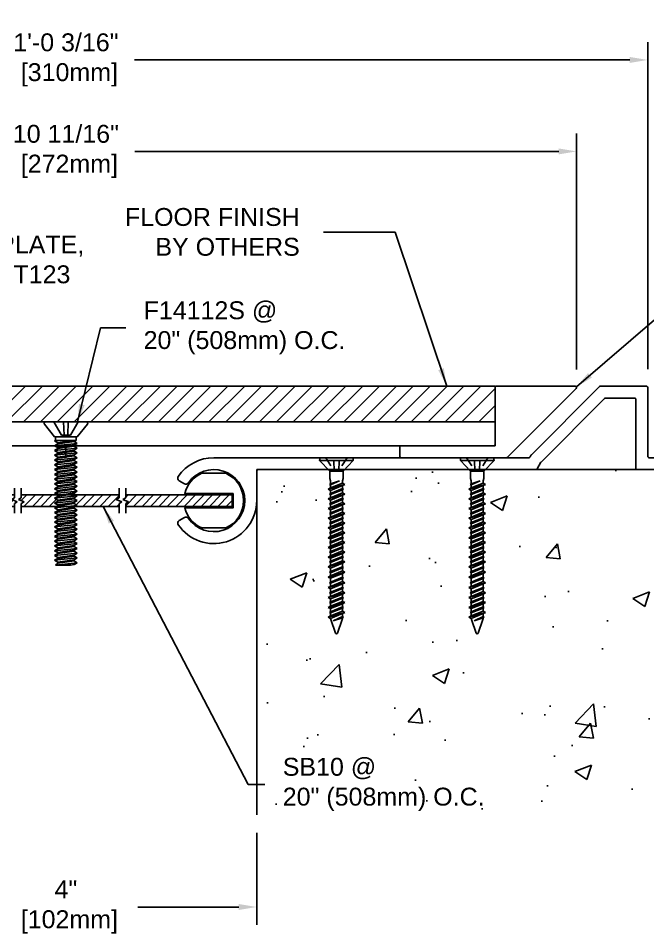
# Model space of a CAD drawing. Header units: inches. Extents: x -11.3 to 25.7, y -2.7 to 8.2.
# Drawn here: x -0.5 to 6.1, y -2.53 to 7.06 of the extents above; entities that cross this region are included whole.
import ezdxf

# ---------------------------------------------------------------- set-up
doc = ezdxf.new("R2010")
doc.units = ezdxf.units.IN
doc.header["$MEASUREMENT"] = 0
doc.linetypes.add('DASHED', pattern=[0.75, 0.5, -0.25])
for name, color, linetype in [('Anchors', 4, 'Continuous'), ('Conditions', 1, 'Continuous'), ('Dimensions', 3, 'Continuous'), ('Metals', 7, 'Continuous'), ('Text', 2, 'Continuous')]:
    doc.layers.add(name, color=color, linetype=linetype)
doc.styles.add('Arial', font='arial.ttf')
doc.dimstyles.new('Arial', dxfattribs={"dimtxt": 0.1875, "dimasz": 0.1875, "dimexe": 0.1875, "dimexo": 0.1875, "dimgap": 0.1875, "dimtad": 0, "dimtih": 1, "dimtoh": 1, "dimdec": 4, "dimzin": 0, "dimdsep": 46, "dimlunit": 4, "dimtxsty": 'Arial', "dimcen": 0.1875, "dimadec": 0, "dimazin": 0, "dimtfac": 1, "dimtdec": 4, "dimtofl": 0, "dimtmove": 0, "dimatfit": 3, "dimfxl": 0, "dimfrac": 2, "dimtolj": 1, "dimtzin": 0, "dimarcsym": 0})

# ---------------------------------------------------------------- blocks, each defined once
blk = doc.blocks.new('*D2')
at = {"layer": 'Defpoints', "color": 0}
for p in [(-2, -1.2856), (2, -1.2856), (2, -2.2509)]:
    blk.add_point(p, dxfattribs=at)
at = {"layer": 'Dimensions', "color": 0, "lineweight": -2}
for p, q in [((-2, -1.4731), (-2, -2.4384)), ((2, -1.4731), (2, -2.4384)), ((-1.8125, -2.2509), (-0.7524, -2.2509)), ((1.8125, -2.2509), (0.7524, -2.2509))]:
    blk.add_line(p, q, dxfattribs=at)
at = {"layer": 'Dimensions', "color": 0}
for points in [[(-1.8125, -2.2197), (-1.8125, -2.2822), (-2, -2.2509)], [(1.8125, -2.2197), (1.8125, -2.2822), (2, -2.2509)]]:
    blk.add_solid(points, dxfattribs=at)
at = {"layer": 'Dimensions', "color": 0, "insert": (0, -2.2509), "char_height": 0.1875, "attachment_point": 5, "style": 'Arial'}
blk.add_mtext('\\A1;4"\\P [102mm]', dxfattribs=at)
blk = doc.blocks.new('*D5')
at = {"layer": 'Defpoints', "color": 0}
for p in [(6.0997, 6.6242), (-6.0997, 3.1968), (6.0997, 3.1968)]:
    blk.add_point(p, dxfattribs=at)
at = {"layer": 'Dimensions', "color": 0, "lineweight": -2}
for p, q in [((-6.0997, 3.3843), (-6.0997, 6.8117)), ((6.0997, 3.3843), (6.0997, 6.8117)), ((-5.9122, 6.6242), (-0.7192, 6.6242)), ((5.9122, 6.6242), (0.7192, 6.6242))]:
    blk.add_line(p, q, dxfattribs=at)
at = {"layer": 'Dimensions', "color": 0}
for points in [[(-5.9122, 6.6554), (-5.9122, 6.5929), (-6.0997, 6.6242)], [(5.9122, 6.6554), (5.9122, 6.5929), (6.0997, 6.6242)]]:
    blk.add_solid(points, dxfattribs=at)
at = {"layer": 'Dimensions', "color": 0, "insert": (0, 6.6242), "char_height": 0.1875, "attachment_point": 5, "style": 'Arial'}
blk.add_mtext('\\A1;1\'-0 3/16"\\P [310mm]', dxfattribs=at)
blk = doc.blocks.new('A$C63CB1885')
for p, q in [((-0.1762, 0), (-0.1747, 0.0182)), ((-0.1762, 0), (0.1762, 0)), ((-0.1762, 0), (-0.0698, -0.1125)), ((-0.1634, 0.0285), (0.1634, 0.0285)), ((0.0698, -0.1125), (0.1762, 0)), ((0.1762, 0), (0.1747, 0.0182)), ((-0.0698, -0.1125), (0.0698, -0.1125)), ((-0.0698, -0.1125), (-0.0698, -0.1796)), ((-0.0687, -0.1892), (-0.0633, -0.2152)), ((0.0687, -0.1892), (0.0633, -0.2152)), ((0.0698, -0.1125), (0.0698, -0.1796)), ((-0.0863, -0.3019), (0.0862, -0.2511)), ((-0.0737, -0.2511), (0.0321, -0.2146)), ((-0.0737, -0.2511), (-0.0622, -0.2449)), ((-0.0737, -0.2511), (-0.0622, -0.2573)), ((-0.0623, -0.2248), (-0.0622, -0.2449)), ((-0.0622, -0.2449), (0.0321, -0.2146)), ((0.0321, -0.2146), (-0.0622, -0.2573)), ((0.0622, -0.2382), (-0.0622, -0.289)), ((-0.0622, -0.2573), (-0.0622, -0.289)), ((0.0622, -0.264), (-0.0622, -0.3148)), ((0.0622, -0.2248), (0.0622, -0.2382)), ((0.0862, -0.2511), (0.0622, -0.264)), ((0.0622, -0.264), (0.0622, -0.2957)), ((0.0862, -0.2511), (0.0622, -0.2382)), ((-0.0863, -0.3019), (-0.0622, -0.289)), ((-0.0863, -0.3019), (-0.0622, -0.3148)), ((-0.0863, -0.4034), (0.0862, -0.3527)), ((-0.0737, -0.3527), (0.0737, -0.3019)), ((-0.0737, -0.3527), (-0.0622, -0.3465)), ((-0.0737, -0.3527), (-0.0622, -0.3588)), ((-0.0622, -0.3465), (0.0622, -0.2957)), ((0.0622, -0.308), (-0.0622, -0.3588)), ((-0.0622, -0.3148), (-0.0622, -0.3465)), ((0.0622, -0.3397), (-0.0622, -0.3905)), ((-0.0622, -0.3588), (-0.0622, -0.3905)), ((0.0622, -0.3656), (-0.0622, -0.4164)), ((0.0737, -0.3019), (0.0622, -0.2957)), ((0.0737, -0.3019), (0.0622, -0.308)), ((0.0622, -0.308), (0.0622, -0.3397)), ((0.0862, -0.3527), (0.0622, -0.3656)), ((0.0622, -0.3656), (0.0622, -0.3973)), ((0.0862, -0.3527), (0.0622, -0.3397)), ((-0.0863, -0.4034), (-0.0622, -0.3905)), ((-0.0863, -0.4034), (-0.0622, -0.4164)), ((-0.0863, -0.505), (0.0862, -0.4542)), ((-0.0737, -0.4542), (0.0737, -0.4034)), ((-0.0737, -0.4542), (-0.0622, -0.4481)), ((-0.0737, -0.4542), (-0.0622, -0.4604)), ((-0.0622, -0.4481), (0.0622, -0.3973)), ((0.0622, -0.4096), (-0.0622, -0.4604)), ((-0.0622, -0.4164), (-0.0622, -0.4481)), ((0.0622, -0.4413), (-0.0622, -0.4921)), ((-0.0622, -0.4604), (-0.0622, -0.4921)), ((0.0622, -0.4671), (-0.0622, -0.5179)), ((0.0737, -0.4034), (0.0622, -0.3973)), ((0.0737, -0.4034), (0.0622, -0.4096)), ((0.0622, -0.4096), (0.0622, -0.4413)), ((0.0862, -0.4542), (0.0622, -0.4671)), ((0.0622, -0.4671), (0.0622, -0.4988)), ((0.0862, -0.4542), (0.0622, -0.4413)), ((-0.0863, -0.505), (-0.0622, -0.4921)), ((-0.0863, -0.505), (-0.0622, -0.5179)), ((-0.0863, -0.6066), (0.0862, -0.5558)), ((-0.0737, -0.5558), (0.0737, -0.505)), ((-0.0737, -0.5558), (-0.0622, -0.5496)), ((-0.0737, -0.5558), (-0.0622, -0.5619)), ((-0.0622, -0.5496), (0.0622, -0.4988)), ((0.0622, -0.5112), (-0.0622, -0.5619)), ((-0.0622, -0.5179), (-0.0622, -0.5496)), ((0.0622, -0.5429), (-0.0622, -0.5936)), ((-0.0622, -0.5619), (-0.0622, -0.5936)), ((0.0622, -0.5687), (-0.0622, -0.6195)), ((0.0737, -0.505), (0.0622, -0.4988)), ((0.0737, -0.505), (0.0622, -0.5112)), ((0.0622, -0.5112), (0.0622, -0.5429)), ((0.0862, -0.5558), (0.0622, -0.5687)), ((0.0622, -0.5687), (0.0622, -0.6004)), ((0.0862, -0.5558), (0.0622, -0.5429)), ((-0.0863, -0.6066), (-0.0622, -0.5936)), ((-0.0863, -0.6066), (-0.0622, -0.6195)), ((-0.0863, -0.7081), (0.0862, -0.6573)), ((-0.0737, -0.6573), (0.0737, -0.6066)), ((-0.0737, -0.6573), (-0.0622, -0.6512)), ((-0.0737, -0.6573), (-0.0622, -0.6635)), ((-0.0622, -0.6512), (0.0622, -0.6004)), ((0.0622, -0.6127), (-0.0622, -0.6635)), ((-0.0622, -0.6195), (-0.0622, -0.6512)), ((0.0622, -0.6444), (-0.0622, -0.6952)), ((-0.0622, -0.6635), (-0.0622, -0.6952)), ((0.0622, -0.6703), (-0.0622, -0.721)), ((0.0737, -0.6066), (0.0622, -0.6004)), ((0.0737, -0.6066), (0.0622, -0.6127)), ((0.0622, -0.6127), (0.0622, -0.6444)), ((0.0862, -0.6573), (0.0622, -0.6703)), ((0.0622, -0.6703), (0.0622, -0.702)), ((0.0862, -0.6573), (0.0622, -0.6444)), ((-0.0863, -0.7081), (-0.0622, -0.6952)), ((-0.0863, -0.7081), (-0.0622, -0.721)), ((-0.0863, -0.8097), (0.0862, -0.7589)), ((-0.0737, -0.7589), (0.0737, -0.7081)), ((-0.0737, -0.7589), (-0.0622, -0.7527)), ((-0.0737, -0.7589), (-0.0622, -0.7651)), ((-0.0622, -0.7527), (0.0622, -0.702)), ((0.0622, -0.7143), (-0.0622, -0.7651)), ((-0.0622, -0.721), (-0.0622, -0.7527)), ((0.0622, -0.746), (-0.0622, -0.7968)), ((-0.0622, -0.7651), (-0.0622, -0.7967)), ((0.0737, -0.7081), (0.0622, -0.702)), ((0.0737, -0.7081), (0.0622, -0.7143)), ((0.0622, -0.7143), (0.0622, -0.746)), ((0.0862, -0.7589), (0.0622, -0.7718)), ((0.0862, -0.7589), (0.0622, -0.746)), ((-0.0863, -0.8097), (-0.0622, -0.7968)), ((-0.0863, -0.8097), (-0.0622, -0.8226)), ((-0.0863, -0.9112), (0.0862, -0.8605)), ((-0.0737, -0.8605), (0.0737, -0.8097)), ((-0.0737, -0.8605), (-0.0622, -0.8543)), ((-0.0737, -0.8605), (-0.0622, -0.8666)), ((0.0622, -0.7718), (-0.0622, -0.8226)), ((-0.0622, -0.8543), (0.0622, -0.8035)), ((0.0622, -0.8159), (-0.0622, -0.8666)), ((-0.0622, -0.8226), (-0.0622, -0.8543)), ((0.0622, -0.8475), (-0.0622, -0.8983)), ((0.0622, -0.7718), (0.0622, -0.8035)), ((0.0737, -0.8097), (0.0622, -0.8035)), ((0.0737, -0.8097), (0.0622, -0.8159)), ((0.0622, -0.8159), (0.0622, -0.8475)), ((0.0862, -0.8605), (0.0622, -0.8734)), ((0.0862, -0.8605), (0.0622, -0.8475)), ((-0.0863, -0.9112), (-0.0622, -0.8983)), ((-0.0863, -0.9112), (-0.0622, -0.9242)), ((-0.0737, -0.962), (0.0737, -0.9112)), ((-0.0737, -0.962), (-0.0622, -0.9559)), ((-0.0622, -0.8666), (-0.0622, -0.8983)), ((0.0622, -0.8734), (-0.0622, -0.9242)), ((-0.0622, -0.9559), (0.0622, -0.9051)), ((0.0622, -0.9174), (-0.0622, -0.9682)), ((-0.0622, -0.9242), (-0.0622, -0.9558)), ((0.0622, -0.9491), (-0.0622, -0.9999)), ((0.0622, -0.8734), (0.0622, -0.9051)), ((0.0737, -0.9112), (0.0622, -0.9051)), ((0.0737, -0.9112), (0.0622, -0.9174)), ((0.0622, -0.9174), (0.0622, -0.9491)), ((0.0862, -0.962), (0.0622, -0.9491)), ((-0.0863, -1.0128), (0.0862, -0.962)), ((-0.0863, -1.0128), (-0.0622, -0.9999)), ((-0.0863, -1.0128), (-0.0622, -1.0257)), ((-0.0737, -0.962), (-0.0622, -0.9682)), ((-0.0737, -1.0636), (0.0737, -1.0128)), ((-0.0622, -0.9682), (-0.0622, -0.9999)), ((0.0622, -0.975), (-0.0622, -1.0257)), ((-0.0622, -1.0574), (0.0622, -1.0066)), ((0.0622, -1.019), (-0.0622, -1.0698)), ((-0.0622, -1.0257), (-0.0622, -1.0574)), ((0.0622, -1.0507), (-0.0622, -1.1015)), ((0.0862, -0.962), (0.0622, -0.975)), ((0.0622, -0.975), (0.0622, -1.0066)), ((0.0737, -1.0128), (0.0622, -1.0066)), ((0.0737, -1.0128), (0.0622, -1.019)), ((0.0622, -1.019), (0.0622, -1.0507)), ((0.0862, -1.0636), (0.0622, -1.0507)), ((-0.0863, -1.1144), (0.0862, -1.0636)), ((-0.0863, -1.1144), (-0.0622, -1.1015)), ((-0.0863, -1.1144), (-0.0622, -1.1273)), ((-0.0737, -1.0636), (-0.0622, -1.0574)), ((-0.0737, -1.0636), (-0.0622, -1.0698)), ((-0.0737, -1.1715), (0.0737, -1.1207)), ((-0.0622, -1.0697), (-0.0622, -1.1014)), ((0.0622, -1.0765), (-0.0622, -1.1273)), ((-0.0622, -1.1653), (0.0622, -1.1145)), ((0.0622, -1.1269), (-0.0622, -1.1776)), ((-0.0622, -1.1273), (-0.0622, -1.1653)), ((0.0862, -1.0636), (0.0622, -1.0765)), ((0.0622, -1.0765), (0.0622, -1.1145)), ((0.0737, -1.1207), (0.0622, -1.1145)), ((0.0737, -1.1207), (0.0622, -1.1269)), ((0.0622, -1.1269), (0.0622, -1.1585)), ((-0.0863, -1.2223), (0.0862, -1.1715)), ((-0.0863, -1.2223), (-0.0622, -1.2093)), ((-0.0863, -1.2223), (-0.0622, -1.2352)), ((-0.0737, -1.1715), (-0.0622, -1.1653)), ((-0.0737, -1.1715), (-0.0622, -1.1776)), ((-0.0737, -1.2816), (0.0737, -1.2308)), ((0.0622, -1.1585), (-0.0622, -1.2093)), ((-0.0622, -1.1776), (-0.0622, -1.2093)), ((0.0622, -1.1844), (-0.0622, -1.2352)), ((-0.0622, -1.2754), (0.0622, -1.2247)), ((-0.0622, -1.2352), (-0.0622, -1.2754)), ((0.0622, -1.237), (-0.0622, -1.2878)), ((0.0862, -1.1715), (0.0622, -1.1844)), ((0.0622, -1.1844), (0.0622, -1.2247)), ((0.0737, -1.2308), (0.0622, -1.2247)), ((0.0737, -1.2308), (0.0622, -1.237)), ((0.0622, -1.237), (0.0622, -1.2687)), ((0.0862, -1.1715), (0.0622, -1.1585)), ((-0.0863, -1.3324), (0.0862, -1.2816)), ((-0.0863, -1.3324), (-0.0622, -1.3195)), ((-0.0863, -1.3324), (-0.0622, -1.3453)), ((-0.0737, -1.2816), (-0.0622, -1.2754)), ((-0.0737, -1.2816), (-0.0622, -1.2878)), ((-0.0737, -1.3872), (0.0737, -1.3365)), ((0.0622, -1.2687), (-0.0622, -1.3195)), ((-0.0622, -1.2877), (-0.0622, -1.3194)), ((0.0622, -1.2945), (-0.0622, -1.3453)), ((-0.0622, -1.3811), (0.0622, -1.3303)), ((0.0622, -1.3426), (-0.0622, -1.3934)), ((0.0862, -1.2816), (0.0622, -1.2945)), ((0.0622, -1.2945), (0.0622, -1.3303)), ((0.0737, -1.3365), (0.0622, -1.3303)), ((0.0737, -1.3365), (0.0622, -1.3426)), ((0.0622, -1.3426), (0.0622, -1.3743)), ((0.0862, -1.2816), (0.0622, -1.2687)), ((-0.0863, -1.438), (0.0862, -1.3872)), ((-0.0863, -1.438), (-0.0622, -1.4251)), ((-0.0863, -1.438), (-0.0622, -1.4509)), ((-0.0737, -1.3872), (-0.0622, -1.3811)), ((-0.0737, -1.3872), (-0.0622, -1.3934)), ((-0.0622, -1.3453), (-0.0622, -1.381)), ((0.0622, -1.3743), (-0.0622, -1.4251)), ((-0.0622, -1.3934), (-0.0622, -1.4251)), ((0.0622, -1.4002), (-0.0622, -1.4509)), ((-0.0622, -1.4833), (0.0622, -1.4326)), ((0.0862, -1.3872), (0.0622, -1.4002)), ((0.0622, -1.4002), (0.0622, -1.4326)), ((0.0737, -1.4387), (0.0622, -1.4326)), ((0.0862, -1.3872), (0.0622, -1.3743)), ((-0.0863, -1.5403), (0.0862, -1.4895)), ((-0.0863, -1.5403), (-0.0622, -1.5274)), ((-0.0737, -1.4895), (0.0737, -1.4387)), ((-0.0737, -1.4895), (-0.0622, -1.4833)), ((-0.0737, -1.4895), (-0.0622, -1.4957)), ((0.0622, -1.4449), (-0.0622, -1.4957)), ((-0.0622, -1.4509), (-0.0622, -1.4833)), ((0.0622, -1.4766), (-0.0622, -1.5274)), ((-0.0622, -1.4956), (-0.0621, -1.5273)), ((0.0622, -1.5024), (-0.0622, -1.5532)), ((0.0737, -1.4387), (0.0622, -1.4449)), ((0.0622, -1.4449), (0.0622, -1.4766)), ((0.0862, -1.4895), (0.0622, -1.5024)), ((0.0622, -1.5024), (0.0622, -1.5348)), ((0.0862, -1.4895), (0.0622, -1.4766)), ((-0.0863, -1.5403), (-0.0622, -1.5532)), ((-0.0863, -1.6425), (0.0862, -1.5918)), ((-0.0863, -1.6425), (-0.0622, -1.6296)), ((-0.0737, -1.5918), (0.0737, -1.541)), ((-0.0737, -1.5918), (-0.0622, -1.5856)), ((-0.0737, -1.5918), (-0.0622, -1.5979)), ((-0.0622, -1.5856), (0.0622, -1.5348)), ((0.0622, -1.5471), (-0.0622, -1.5979)), ((0.0622, -1.5788), (-0.0622, -1.6296)), ((0.0622, -1.6047), (-0.0622, -1.6555)), ((-0.0621, -1.5532), (-0.0621, -1.5856)), ((-0.0621, -1.5979), (-0.0621, -1.6296)), ((0.0737, -1.541), (0.0622, -1.5348)), ((0.0737, -1.541), (0.0622, -1.5471)), ((0.0622, -1.5471), (0.0622, -1.5788)), ((0.0862, -1.5918), (0.0622, -1.6047)), ((0.0622, -1.6047), (0.0622, -1.6522)), ((0.0862, -1.5918), (0.0622, -1.5788)), ((-0.0863, -1.6425), (-0.0622, -1.6555)), ((-0.0596, -1.6676), (-0.0096, -1.8103)), ((-0.0335, -1.6795), (0.0622, -1.6364)), ((-0.0335, -1.6795), (0.0737, -1.6425)), ((0.0622, -1.6487), (-0.0335, -1.6795)), ((0.0596, -1.6676), (0.0096, -1.8103)), ((0.0737, -1.6425), (0.0622, -1.6364)), ((0.0737, -1.6425), (0.0622, -1.6487))]:
    blk.add_line(p, q)
at = {"linetype": 'DASHED', "ltscale": 0.025}
for p, q in [((-0.1125, 0.0285), (-0.024, -0.1065)), ((-0.024, -0.1065), (-0.0311, 0.0283)), ((0.024, -0.1065), (0.0311, 0.0285)), ((0.1125, 0.0285), (0.024, -0.1065)), ((-0.024, -0.1065), (0.024, -0.1065))]:
    blk.add_line(p, q, dxfattribs=at)
for centre, radius, start, end in [((-0.1634, 0.0173), 0.0112, 90, 175), ((0.1634, 0.0173), 0.0112, 5, 90), ((-0.0233, -0.1796), 0.0465, 180, 191.9357), ((0.0233, -0.1796), 0.0465, 348.0643, 0), ((-0.1088, -0.2248), 0.0465, 0, 11.9357), ((0.1087, -0.2248), 0.0465, 168.0643, 180), ((-0.0158, -1.6522), 0.0465, 183.94761, 199.30575), ((0.0158, -1.6522), 0.0465, 340.69425, 0), ((0, -1.806), 0.0106, 204.10008, 335.89992)]:
    blk.add_arc(centre, radius, start, end)
blk = doc.blocks.new('TF316134')
blk.add_blockref('A$C63CB1885', (0, -0.0285))
blk = doc.blocks.new('*D14')
at = {"layer": 'Defpoints', "color": 0}
for p in [(-5.3538, 5.6657), (-5.3538, 3.1918), (5.3538, 3.1918)]:
    blk.add_point(p, dxfattribs=at)
at = {"layer": 'Dimensions', "color": 0, "lineweight": -2}
for p, q in [((-5.3538, 3.3793), (-5.3538, 5.8532)), ((5.3538, 3.3793), (5.3538, 5.8532)), ((-5.1663, 5.6657), (-0.7234, 5.6657)), ((5.1663, 5.6657), (0.7234, 5.6657))]:
    blk.add_line(p, q, dxfattribs=at)
at = {"layer": 'Dimensions', "color": 0}
for points in [[(-5.1663, 5.697), (-5.1663, 5.6345), (-5.3538, 5.6657)], [(5.1663, 5.697), (5.1663, 5.6345), (5.3538, 5.6657)]]:
    blk.add_solid(points, dxfattribs=at)
at = {"layer": 'Dimensions', "color": 0, "insert": (0, 5.6657), "char_height": 0.1875, "attachment_point": 5, "style": 'Arial'}
blk.add_mtext('\\A1;10 11/16"\\P [272mm]', dxfattribs=at)
blk = doc.blocks.new('SPHERE BAR')
h = blk.add_hatch()
h.set_pattern_fill('ANSI31', color=256, scale=0.5, style=0)
h.paths.add_polyline_path([(1.7441, 2.0668), (0.6273, 2.0668), (0.6273, 2.0367), (0.5985, 2.0177), (0.6561, 1.9958), (0.6273, 1.9768), (0.6273, 1.9468), (1.7441, 1.9468)])
h.paths.add_polyline_path([(0.5573, 2.0367), (0.5573, 2.0668), (0.1017, 2.0668), (0.119, 2.0568), (0.085, 2.0371), (0.085, 2.0264), (0.119, 2.0068), (0.085, 1.9871), (0.085, 1.9764), (0.119, 1.9568), (0.1017, 1.9468), (0.5573, 1.9468), (0.5573, 1.9768), (0.5861, 1.9958), (0.5285, 2.0177)])
h.paths.add_polyline_path([(-0.085, 2.0121), (-0.119, 2.0318), (-0.085, 2.0514), (-0.085, 2.0621), (-0.093, 2.0668), (-0.4682, 2.0668), (-0.4682, 2.0367), (-0.497, 2.0177), (-0.4394, 1.9958), (-0.4682, 1.9768), (-0.4682, 1.9468), (-0.093, 1.9468), (-0.085, 1.9514), (-0.085, 1.9621), (-0.119, 1.9818), (-0.085, 2.0014)])
h.paths.add_polyline_path([(-0.5094, 1.9958), (-0.567, 2.0177), (-0.5382, 2.0367), (-0.5382, 2.0668), (-1.2875, 2.0668), (-1.2875, 1.9468), (-0.5382, 1.9468), (-0.5382, 1.9768)])
for p, q in [((-0.5382, 2.1368), (-0.5382, 2.0367)), ((-0.4682, 2.1368), (-0.4682, 2.0367)), ((0.5573, 2.1368), (0.5573, 2.0367)), ((0.6273, 2.1368), (0.6273, 2.0367)), ((-0.5382, 2.0367), (-0.567, 2.0177)), ((-0.5094, 1.9958), (-0.567, 2.0177)), ((-0.4682, 2.0367), (-0.497, 2.0177)), ((-0.4394, 1.9958), (-0.497, 2.0177)), ((0.5573, 2.0367), (0.5285, 2.0177)), ((0.5861, 1.9958), (0.5285, 2.0177)), ((0.6273, 2.0367), (0.5985, 2.0177)), ((0.6561, 1.9958), (0.5985, 2.0177)), ((-0.5382, 1.9768), (-0.5094, 1.9958)), ((-0.5382, 1.9768), (-0.5382, 1.8767)), ((-0.4682, 1.9768), (-0.4394, 1.9958)), ((-0.4682, 1.9768), (-0.4682, 1.8767)), ((0.5573, 1.9768), (0.5861, 1.9958)), ((0.5573, 1.9768), (0.5573, 1.8767)), ((0.6273, 1.9768), (0.6561, 1.9958)), ((0.6273, 1.9768), (0.6273, 1.8767))]:
    blk.add_line(p, q)
for points in [[(-1.2465, 2.0811, 0.233897), (-1.425, 2.2932), (-1.675, 2.2932, 0.654654), (-1.675, 1.7203), (-1.425, 1.7203, 0.233897), (-1.2465, 1.9324), (-1.2875, 1.9468), (-1.2875, 2.0668)], [(1.7547, 2.0811), (1.2465, 2.0811, -0.233897), (1.425, 2.2932), (1.675, 2.2932, -0.654654), (1.675, 1.7203), (1.425, 1.7203, -0.233897), (1.2465, 1.9324), (1.7547, 1.9324)]]:
    blk.add_lwpolyline(points, format="xyb", close=True)
at = {"layer": 'Anchors'}
for points in [[(-0.5382, 2.0668), (-1.2875, 2.0668), (-1.2875, 1.9468), (-0.5382, 1.9468)], [(0.5573, 2.0668), (-0.4682, 2.0668)], [(0.6273, 1.9468), (1.7441, 1.9468), (1.7441, 2.0668), (0.6273, 2.0668)], [(-0.4682, 1.9468), (0.5573, 1.9468)]]:
    blk.add_lwpolyline(points, dxfattribs=at)
blk = doc.blocks.new('F14112S')
for p, q in [((-0.214, 0), (0.214, 0)), ((-0.1275, 0), (-0.0475, -0.1375)), ((-0.0247, 0), (-0.0198, -0.1375)), ((0.0247, 0), (0.0198, -0.1375)), ((0.1275, 0), (0.0475, -0.1375)), ((-0.119, -0.1554), (-0.2257, -0.0244)), ((0.119, -0.1554), (0.2257, -0.0244)), ((-0.119, -0.1554), (0.119, -0.1554)), ((-0.108, -0.1554), (-0.108, -0.1946)), ((0.0475, -0.1375), (-0.0475, -0.1375)), ((0.108, -0.1554), (0.108, -0.1946)), ((-0.119, -0.2), (-0.108, -0.1946)), ((-0.119, -0.2), (-0.0679, -0.1946)), ((-0.119, -0.2), (-0.085, -0.2196)), ((-0.119, -0.25), (0.119, -0.225)), ((-0.119, -0.25), (-0.085, -0.2304)), ((-0.119, -0.25), (-0.085, -0.2696)), ((-0.119, -0.3), (0.119, -0.275)), ((-0.119, -0.3), (-0.085, -0.2804)), ((0.108, -0.1946), (-0.108, -0.1946)), ((-0.085, -0.2196), (0.085, -0.1946)), ((-0.085, -0.2304), (0.085, -0.2054)), ((-0.085, -0.2196), (-0.085, -0.2304)), ((-0.085, -0.2696), (0.085, -0.2446)), ((-0.085, -0.2804), (0.085, -0.2554)), ((-0.085, -0.2696), (-0.085, -0.2804)), ((0.108, -0.1946), (0.085, -0.2054)), ((0.119, -0.225), (0.085, -0.2054)), ((0.119, -0.225), (0.085, -0.2446)), ((0.085, -0.2446), (0.085, -0.2554)), ((0.119, -0.275), (0.085, -0.2554)), ((0.119, -0.275), (0.085, -0.2946)), ((-0.119, -0.3), (-0.085, -0.3196)), ((-0.119, -0.35), (0.119, -0.325)), ((-0.119, -0.35), (-0.085, -0.3304)), ((-0.119, -0.35), (-0.085, -0.3696)), ((-0.119, -0.4), (0.119, -0.375)), ((-0.119, -0.4), (-0.085, -0.3804)), ((-0.085, -0.3196), (0.085, -0.2946)), ((-0.085, -0.3304), (0.085, -0.3054)), ((-0.085, -0.3196), (-0.085, -0.3304)), ((-0.085, -0.3696), (0.085, -0.3446)), ((-0.085, -0.3804), (0.085, -0.3554)), ((-0.085, -0.3696), (-0.085, -0.3804)), ((0.085, -0.2946), (0.085, -0.3054)), ((0.119, -0.325), (0.085, -0.3054)), ((0.119, -0.325), (0.085, -0.3446)), ((0.085, -0.3446), (0.085, -0.3554)), ((0.119, -0.375), (0.085, -0.3554)), ((0.119, -0.375), (0.085, -0.3946)), ((-0.119, -0.4), (-0.085, -0.4196)), ((-0.119, -0.45), (0.119, -0.425)), ((-0.119, -0.45), (-0.085, -0.4304)), ((-0.119, -0.45), (-0.085, -0.4696)), ((-0.119, -0.5), (0.119, -0.475)), ((-0.085, -0.4196), (0.085, -0.3946)), ((-0.085, -0.4304), (0.085, -0.4054)), ((-0.085, -0.4196), (-0.085, -0.4304)), ((-0.085, -0.4696), (0.085, -0.4446)), ((-0.085, -0.4804), (0.085, -0.4554)), ((-0.085, -0.4696), (-0.085, -0.4804)), ((0.085, -0.3946), (0.085, -0.4054)), ((0.119, -0.425), (0.085, -0.4054)), ((0.119, -0.425), (0.085, -0.4446)), ((0.085, -0.4446), (0.085, -0.4554)), ((0.119, -0.475), (0.085, -0.4554)), ((0.119, -0.475), (0.085, -0.4946)), ((-0.119, -0.5), (-0.085, -0.4804)), ((-0.119, -0.5), (-0.085, -0.5196)), ((-0.119, -0.55), (0.119, -0.525)), ((-0.119, -0.55), (-0.085, -0.5304)), ((-0.119, -0.55), (-0.085, -0.5696)), ((-0.119, -0.6), (0.119, -0.575)), ((-0.085, -0.5196), (0.085, -0.4946)), ((-0.085, -0.5304), (0.085, -0.5054)), ((-0.085, -0.5196), (-0.085, -0.5304)), ((-0.085, -0.5696), (0.085, -0.5446)), ((-0.085, -0.5804), (0.085, -0.5554)), ((-0.085, -0.5696), (-0.085, -0.5804)), ((0.085, -0.4946), (0.085, -0.5054)), ((0.119, -0.525), (0.085, -0.5054)), ((0.119, -0.525), (0.085, -0.5446)), ((0.085, -0.5446), (0.085, -0.5554)), ((0.119, -0.575), (0.085, -0.5554)), ((0.119, -0.575), (0.085, -0.5946)), ((-0.119, -0.6), (-0.085, -0.5804)), ((-0.119, -0.6), (-0.085, -0.6196)), ((-0.119, -0.65), (0.119, -0.625)), ((-0.119, -0.65), (-0.085, -0.6304)), ((-0.119, -0.65), (-0.085, -0.6696)), ((-0.085, -0.6196), (0.085, -0.5946)), ((-0.085, -0.6304), (0.085, -0.6054)), ((-0.085, -0.6196), (-0.085, -0.6304)), ((-0.085, -0.6696), (0.085, -0.6446)), ((-0.085, -0.6804), (0.085, -0.6554)), ((-0.085, -0.6696), (-0.085, -0.6804)), ((0.085, -0.5946), (0.085, -0.6054)), ((0.119, -0.625), (0.085, -0.6054)), ((0.119, -0.625), (0.085, -0.6446)), ((0.085, -0.6446), (0.085, -0.6554)), ((0.119, -0.675), (0.085, -0.6554)), ((-0.119, -0.7), (0.119, -0.675)), ((-0.119, -0.7), (-0.085, -0.6804)), ((-0.119, -0.7), (-0.085, -0.7196)), ((-0.119, -0.75), (0.119, -0.725)), ((-0.119, -0.75), (-0.085, -0.7304)), ((-0.119, -0.75), (-0.085, -0.7696)), ((-0.085, -0.7196), (0.085, -0.6946)), ((-0.085, -0.7304), (0.085, -0.7054)), ((-0.085, -0.7196), (-0.085, -0.7304)), ((-0.085, -0.7696), (0.085, -0.7446)), ((-0.085, -0.7804), (0.085, -0.7554)), ((0.119, -0.675), (0.085, -0.6946)), ((0.085, -0.6946), (0.085, -0.7054)), ((0.119, -0.725), (0.085, -0.7054)), ((0.119, -0.725), (0.085, -0.7446)), ((0.085, -0.7446), (0.085, -0.7554)), ((0.119, -0.775), (0.085, -0.7554)), ((-0.119, -0.8), (0.119, -0.775)), ((-0.119, -0.8), (-0.085, -0.7804)), ((-0.119, -0.8), (-0.085, -0.8196)), ((-0.119, -0.85), (0.119, -0.825)), ((-0.119, -0.85), (-0.085, -0.8304)), ((-0.119, -0.85), (-0.085, -0.8696)), ((-0.085, -0.7696), (-0.085, -0.7804)), ((-0.085, -0.8196), (0.085, -0.7946)), ((-0.085, -0.8304), (0.085, -0.8054)), ((-0.085, -0.8196), (-0.085, -0.8304)), ((-0.085, -0.8696), (0.085, -0.8446)), ((-0.085, -0.8804), (0.085, -0.8554)), ((0.119, -0.775), (0.085, -0.7946)), ((0.085, -0.7946), (0.085, -0.8054)), ((0.119, -0.825), (0.085, -0.8054)), ((0.119, -0.825), (0.085, -0.8446)), ((0.085, -0.8446), (0.085, -0.8554)), ((0.119, -0.875), (0.085, -0.8554)), ((-0.119, -0.9), (0.119, -0.875)), ((-0.119, -0.9), (-0.085, -0.8804)), ((-0.119, -0.9), (-0.085, -0.9196)), ((-0.119, -0.95), (0.119, -0.925)), ((-0.119, -0.95), (-0.085, -0.9304)), ((-0.119, -0.95), (-0.085, -0.9696)), ((-0.085, -0.8696), (-0.085, -0.8804)), ((-0.085, -0.9196), (0.085, -0.8946)), ((-0.085, -0.9304), (0.085, -0.9054)), ((-0.085, -0.9196), (-0.085, -0.9304)), ((-0.085, -0.9696), (0.085, -0.9446)), ((-0.085, -0.9804), (0.085, -0.9554)), ((0.119, -0.875), (0.085, -0.8946)), ((0.085, -0.8946), (0.085, -0.9054)), ((0.119, -0.925), (0.085, -0.9054)), ((0.119, -0.925), (0.085, -0.9446)), ((0.085, -0.9446), (0.085, -0.9554)), ((0.119, -0.975), (0.085, -0.9554)), ((-0.119, -1), (0.119, -0.975)), ((-0.119, -1), (-0.085, -0.9804)), ((-0.119, -1), (-0.085, -1.0196)), ((-0.119, -1.05), (0.119, -1.025)), ((-0.119, -1.05), (-0.085, -1.0304)), ((-0.119, -1.05), (-0.085, -1.0696)), ((-0.085, -0.9696), (-0.085, -0.9804)), ((-0.085, -1.0196), (0.085, -0.9946)), ((-0.085, -1.0304), (0.085, -1.0054)), ((-0.085, -1.0196), (-0.085, -1.0304)), ((-0.085, -1.0696), (0.085, -1.0446)), ((0.119, -0.975), (0.085, -0.9946)), ((0.085, -0.9946), (0.085, -1.0054)), ((0.119, -1.025), (0.085, -1.0054)), ((0.119, -1.025), (0.085, -1.0446)), ((0.085, -1.0446), (0.085, -1.0554)), ((-0.119, -1.1), (0.119, -1.075)), ((-0.119, -1.1), (-0.085, -1.0804)), ((-0.119, -1.1), (-0.085, -1.1196)), ((-0.119, -1.15), (0.119, -1.125)), ((-0.119, -1.15), (-0.085, -1.1304)), ((-0.119, -1.15), (-0.085, -1.1696)), ((-0.085, -1.0804), (0.085, -1.0554)), ((-0.085, -1.0696), (-0.085, -1.0804)), ((-0.085, -1.1196), (0.085, -1.0946)), ((-0.085, -1.1304), (0.085, -1.1054)), ((-0.085, -1.1196), (-0.085, -1.1304)), ((-0.085, -1.1696), (0.085, -1.1446)), ((0.119, -1.075), (0.085, -1.0554)), ((0.119, -1.075), (0.085, -1.0946)), ((0.085, -1.0946), (0.085, -1.1054)), ((0.119, -1.125), (0.085, -1.1054)), ((0.119, -1.125), (0.085, -1.1446)), ((0.085, -1.1446), (0.085, -1.1554)), ((-0.119, -1.2), (0.119, -1.175)), ((-0.119, -1.2), (-0.085, -1.1804)), ((-0.119, -1.2), (-0.085, -1.2196)), ((-0.119, -1.25), (0.119, -1.225)), ((-0.119, -1.25), (-0.085, -1.2304)), ((-0.085, -1.1804), (0.085, -1.1554)), ((-0.085, -1.1696), (-0.085, -1.1804)), ((-0.085, -1.2196), (0.085, -1.1946)), ((-0.085, -1.2304), (0.085, -1.2054)), ((-0.085, -1.2196), (-0.085, -1.2304)), ((-0.085, -1.2696), (0.085, -1.2446)), ((0.119, -1.175), (0.085, -1.1554)), ((0.119, -1.175), (0.085, -1.1946)), ((0.085, -1.1946), (0.085, -1.2054)), ((0.119, -1.225), (0.085, -1.2054)), ((0.119, -1.225), (0.085, -1.2446)), ((0.085, -1.2446), (0.085, -1.2554)), ((-0.119, -1.25), (-0.085, -1.2696)), ((-0.119, -1.3), (0.119, -1.275)), ((-0.119, -1.3), (-0.085, -1.2804)), ((-0.119, -1.3), (-0.085, -1.3196)), ((-0.119, -1.35), (0.119, -1.325)), ((-0.119, -1.35), (-0.085, -1.3304)), ((-0.085, -1.2804), (0.085, -1.2554)), ((-0.085, -1.2696), (-0.085, -1.2804)), ((-0.085, -1.3196), (0.085, -1.2946)), ((-0.085, -1.3304), (0.085, -1.3054)), ((-0.085, -1.3196), (-0.085, -1.3304)), ((0.119, -1.275), (0.085, -1.2554)), ((0.119, -1.275), (0.085, -1.2946)), ((0.085, -1.2946), (0.085, -1.3054)), ((0.119, -1.325), (0.085, -1.3054)), ((0.119, -1.325), (0.085, -1.3446)), ((-0.119, -1.35), (-0.085, -1.3696)), ((-0.119, -1.4), (0.119, -1.375)), ((-0.119, -1.4), (-0.085, -1.3804)), ((-0.119, -1.4), (-0.085, -1.4196)), ((-0.119, -1.45), (0.119, -1.425)), ((-0.119, -1.45), (-0.085, -1.4304)), ((-0.085, -1.3696), (0.085, -1.3446)), ((-0.085, -1.3804), (0.085, -1.3554)), ((-0.085, -1.3696), (-0.085, -1.3804)), ((-0.085, -1.4196), (0.085, -1.3946)), ((-0.085, -1.4304), (0.085, -1.4054)), ((-0.085, -1.4196), (-0.085, -1.4304)), ((0.085, -1.3446), (0.085, -1.3554)), ((0.119, -1.375), (0.085, -1.3554)), ((0.119, -1.375), (0.085, -1.3946)), ((0.085, -1.3946), (0.085, -1.4054)), ((0.119, -1.425), (0.085, -1.4054)), ((0.119, -1.425), (0.085, -1.4446)), ((-0.119, -1.45), (-0.085, -1.4696)), ((-0.1099, -1.5), (0.119, -1.475)), ((-0.1099, -1.5), (-0.085, -1.4804)), ((-0.1099, -1.5), (0.0485, -1.5)), ((-0.085, -1.4696), (0.085, -1.4446)), ((-0.085, -1.4804), (0.085, -1.4554)), ((-0.085, -1.4696), (-0.085, -1.4804)), ((0.0485, -1.5), (0.085, -1.4946)), ((0.085, -1.4446), (0.085, -1.4554)), ((0.119, -1.475), (0.085, -1.4554)), ((0.119, -1.475), (0.085, -1.4946))]:
    blk.add_line(p, q)
for centre, start, end in [((-0.214, -0.015), 90, 219.03203), ((0.214, -0.015), 320.96797, 90)]:
    blk.add_arc(centre, 0.015, start, end)
blk = doc.blocks.new('NBA60110')
blk.add_lwpolyline([(2.1608, 0.0075, 0.267949), (2.1738, 0), (5.085, 0, -0.414214), (5.1, -0.015), (5.1, -0.325, 0.738322), (5.922, -0.5782, 0.436073), (5.9119, -0.5339), (5.8571, -0.5023, 0.388901), (5.8162, -0.5114, -3.172023), (5.8162, -0.1386, 0.388901), (5.8571, -0.1477), (5.9119, -0.1161, 0.436073), (5.922, -0.0718, 0.248202), (5.55, 0.125), (2.246, 0.125, -0.267949), (2.233, 0.1325), (2.221, 0.1533, 0.065543), (2.2186, 0.1564), (1.5044, 0.8706, 0.198912), (1.4938, 0.875), (1.015, 0.875, 0.414214), (1, 0.86), (1, 0.14, -0.414214), (0.985, 0.125), (0.015, 0.125, 0.414214), (0, 0.11), (0, 0.015, 0.414214), (0.015, 0), (1.11, 0, 0.414214), (1.125, 0.015), (1.125, 0.735, -0.414214), (1.14, 0.75), (1.442, 0.75, -0.198912), (1.4526, 0.7456), (2.1186, 0.0796, -0.065543), (2.121, 0.0765)], format="xyb", close=True)
blk = doc.blocks.new('NBT123')
blk.add_lwpolyline([(-0.985, 0.61, 0.414214), (-1, 0.625), (-1.8238, 0.625, 0.668179), (-1.8344, 0.5994), (-1.1144, -0.1206, 0.198912), (-1.1038, -0.125), (0, -0.125, 0.414214), (0.015, -0.11), (0.015, -0.015, 0.414214), (0, 0), (-0.97, 0, -0.414214), (-0.985, 0.015)], format="xyb", close=True)

msp = doc.modelspace()

# ---------------------------------------------------------------- hatches: boundary and pattern name
at = {"layer": 'Conditions'}
h = msp.add_hatch(dxfattribs=at)
h.set_pattern_fill('ANSI31', color=256, style=0)
h.set_pattern_definition([(45, (-0.62495, -3e-14), (-0.0883883, 0.0883883), [])])
h.paths.add_polyline_path([(4.5, 2.83175), (4.5, 3.20675), (-4.5, 3.20675), (-4.5, 2.83175)])
h = msp.add_hatch(dxfattribs=at)
h.set_pattern_fill('AR-CONC', color=256, scale=0.25, style=0)
h.paths.add_polyline_path([(6.53744, 1.16995), (6.53744, 1.20164), (6.51344, 1.21457), (6.53744, 1.22749), (6.53744, 1.25919), (6.526, 1.26535), (6.53744, 1.27151), (6.53744, 1.3032), (6.51344, 1.31613), (6.53744, 1.32905), (6.53744, 1.36075), (6.526, 1.36691), (6.53744, 1.37307), (6.53744, 1.39695), (6.51344, 1.40988), (6.53744, 1.4228), (6.53744, 1.4545), (6.526, 1.46066), (6.53744, 1.46682), (6.53744, 1.49852), (6.51344, 1.51144), (6.53744, 1.52437), (6.53744, 1.55606), (6.526, 1.56222), (6.53744, 1.56839), (6.53744, 1.60008), (6.51344, 1.613), (6.53744, 1.62593), (6.53744, 1.65762), (6.526, 1.66379), (6.53744, 1.66995), (6.53744, 1.70164), (6.51344, 1.71457), (6.53744, 1.72749), (6.53744, 1.75919), (6.526, 1.76535), (6.53744, 1.77151), (6.53744, 1.8032), (6.51344, 1.81613), (6.53744, 1.82905), (6.53744, 1.86075), (6.526, 1.86691), (6.53744, 1.87307), (6.53744, 1.90477), (6.51344, 1.91769), (6.53744, 1.93062), (6.53744, 1.96231), (6.526, 1.96847), (6.53744, 1.97464), (6.53744, 2.00633), (6.51344, 2.01925), (6.53744, 2.03218), (6.53744, 2.06387), (6.526, 2.07004), (6.53744, 2.0762), (6.53744, 2.10789), (6.51344, 2.12082), (6.53744, 2.13374), (6.53744, 2.16544), (6.526, 2.1716), (6.53744, 2.17776), (6.53744, 2.20945), (6.51344, 2.22238), (6.53744, 2.2353), (6.53744, 2.267), (6.526, 2.27316), (6.53744, 2.27932), (6.53744, 2.29946, 0.0521265), (6.53644, 2.30907), (6.53164, 2.33175), (5.98469, 2.33175), (4.39706, 2.33175), (4.38191, 2.31575), (4.38191, 2.2438), (4.37542, 2.21307, 0.0521265), (4.37441, 2.20346), (4.37441, 2.19009), (4.39841, 2.17716), (4.37441, 2.16424), (4.37441, 2.13254), (4.38585, 2.12638), (4.37441, 2.12022), (4.37441, 2.08852), (4.39841, 2.0756), (4.37441, 2.06267), (4.37441, 2.03098), (4.38585, 2.02482), (4.37441, 2.01865), (4.37441, 1.98696), (4.39841, 1.97404), (4.37441, 1.96111), (4.37441, 1.92942), (4.38585, 1.92325), (4.37441, 1.91709), (4.37441, 1.8854), (4.39841, 1.87247), (4.37441, 1.85955), (4.37441, 1.82786), (4.38585, 1.82169), (4.37441, 1.81553), (4.37441, 1.78384), (4.39841, 1.77091), (4.37441, 1.75799), (4.37441, 1.72629), (4.38585, 1.72013), (4.37441, 1.71397), (4.37441, 1.68227), (4.39841, 1.66935), (4.37441, 1.65642), (4.37441, 1.62473), (4.38585, 1.61857), (4.37441, 1.6124), (4.37441, 1.58071), (4.39841, 1.56779), (4.37441, 1.55486), (4.37441, 1.52317), (4.38585, 1.517), (4.37441, 1.51084), (4.37441, 1.47915), (4.39841, 1.46622), (4.37441, 1.4533), (4.37441, 1.42161), (4.38585, 1.41544), (4.37441, 1.40928), (4.37441, 1.37759), (4.39841, 1.36466), (4.37441, 1.35174), (4.37441, 1.31373), (4.38585, 1.30756), (4.37441, 1.3014), (4.37441, 1.26971), (4.39841, 1.25678), (4.37441, 1.24386), (4.37441, 1.2036), (4.38585, 1.19743), (4.37441, 1.19127), (4.37441, 1.15958), (4.39841, 1.14665), (4.37441, 1.13373), (4.37441, 1.09797), (4.38585, 1.0918), (4.37441, 1.08564), (4.37441, 1.05395), (4.39841, 1.04102), (4.37441, 1.0281), (4.37441, 0.9957), (4.38585, 0.98954), (4.37441, 0.98338), (4.37441, 0.95168), (4.39841, 0.93876), (4.37441, 0.92583), (4.37441, 0.89344), (4.38585, 0.88728), (4.37441, 0.88112), (4.37441, 0.84942), (4.39841, 0.8365), (4.37441, 0.82357), (4.37441, 0.79188), (4.38585, 0.78572), (4.37441, 0.77955), (4.37441, 0.76813), (4.32238, 0.61961, -0.7741233), (4.30194, 0.61961), (4.25253, 0.76066, -0.0665467), (4.25003, 0.77273), (4.22591, 0.78572), (4.25002, 0.7987), (4.25002, 0.83028), (4.23847, 0.8365), (4.25002, 0.84271), (4.25001, 0.875), (4.22591, 0.88798), (4.25001, 0.90095), (4.25001, 0.93255), (4.23847, 0.93876), (4.25001, 0.94497), (4.25, 0.97727), (4.22591, 0.99024), (4.25, 1.00321), (4.25, 1.03481), (4.23847, 1.04102), (4.25, 1.04723), (4.25, 1.0829), (4.22591, 1.09587), (4.24999, 1.10884), (4.24999, 1.14045), (4.23847, 1.14665), (4.24999, 1.15286), (4.24999, 1.19304), (4.22591, 1.206), (4.24999, 1.21896), (4.24998, 1.25058), (4.23847, 1.25678), (4.24998, 1.26298), (4.24998, 1.30092), (4.22591, 1.31388), (4.24998, 1.32684), (4.24998, 1.35847), (4.23847, 1.36466), (4.24997, 1.37085), (4.24997, 1.40249), (4.22591, 1.41544), (4.24997, 1.4284), (4.24997, 1.46003), (4.23847, 1.46622), (4.24997, 1.47241), (4.24996, 1.50405), (4.22591, 1.517), (4.24996, 1.52996), (4.24996, 1.5616), (4.23847, 1.56779), (4.24996, 1.57397), (4.24996, 1.60562), (4.22591, 1.61857), (4.24995, 1.63151), (4.24995, 1.66317), (4.23847, 1.66935), (4.24995, 1.67553), (4.24995, 1.70719), (4.22591, 1.72013), (4.24995, 1.73307), (4.24994, 1.76474), (4.23847, 1.77091), (4.24994, 1.77709), (4.24994, 1.80875), (4.22591, 1.82169), (4.24994, 1.83463), (4.24994, 1.8663), (4.23847, 1.87247), (4.24994, 1.87865), (4.24993, 1.91032), (4.22591, 1.92325), (4.24993, 1.93619), (4.24993, 1.96787), (4.23847, 1.97404), (4.24993, 1.9802), (4.24993, 2.01189), (4.22591, 2.02482), (4.24992, 2.03775), (4.24992, 2.06944), (4.23847, 2.0756), (4.24992, 2.08176), (4.24992, 2.11345), (4.22591, 2.12638), (4.24992, 2.1393), (4.24991, 2.171), (4.23847, 2.17716), (4.24991, 2.18332), (4.24991, 2.20346, 0.0521265), (4.24891, 2.21307), (4.24241, 2.2438), (4.24241, 2.31575), (4.22726, 2.33175), (3.85134, 2.33175), (3.7592, 2.33175, -0.0014524), (3.75769, 2.33175), (2.92143, 2.33175), (2.90628, 2.31575), (2.90628, 2.2438), (2.89979, 2.21307, 0.0521265), (2.89878, 2.20346), (2.89878, 2.19009), (2.92278, 2.17716), (2.89878, 2.16424), (2.89878, 2.13254), (2.91023, 2.12638), (2.89878, 2.12022), (2.89878, 2.08852), (2.92278, 2.0756), (2.89878, 2.06267), (2.89878, 2.03098), (2.91023, 2.02482), (2.89878, 2.01865), (2.89878, 1.98696), (2.92278, 1.97404), (2.89878, 1.96111), (2.89878, 1.92942), (2.91023, 1.92325), (2.89878, 1.91709), (2.89878, 1.8854), (2.92278, 1.87247), (2.89878, 1.85955), (2.89878, 1.82786), (2.91023, 1.82169), (2.89878, 1.81553), (2.89878, 1.78384), (2.92278, 1.77091), (2.89878, 1.75799), (2.89878, 1.72629), (2.91023, 1.72013), (2.89878, 1.71397), (2.89878, 1.68227), (2.92278, 1.66935), (2.89878, 1.65642), (2.89878, 1.62473), (2.91023, 1.61857), (2.89878, 1.6124), (2.89878, 1.58071), (2.92278, 1.56779), (2.89878, 1.55486), (2.89878, 1.52317), (2.91023, 1.517), (2.89878, 1.51084), (2.89878, 1.47915), (2.92278, 1.46622), (2.89878, 1.4533), (2.89878, 1.42161), (2.91023, 1.41544), (2.89878, 1.40928), (2.89878, 1.37759), (2.92278, 1.36466), (2.89878, 1.35174), (2.89878, 1.31373), (2.91023, 1.30756), (2.89878, 1.3014), (2.89878, 1.26971), (2.92278, 1.25678), (2.89878, 1.24386), (2.89878, 1.2036), (2.91023, 1.19743), (2.89878, 1.19127), (2.89878, 1.15958), (2.92278, 1.14665), (2.89878, 1.13373), (2.89878, 1.09797), (2.91023, 1.0918), (2.89878, 1.08564), (2.89878, 1.05395), (2.92278, 1.04102), (2.89878, 1.0281), (2.89878, 0.9957), (2.91023, 0.98954), (2.89878, 0.98338), (2.89878, 0.95168), (2.92278, 0.93876), (2.89878, 0.92583), (2.89878, 0.89344), (2.91023, 0.88728), (2.89878, 0.88112), (2.89878, 0.84942), (2.92278, 0.8365), (2.89878, 0.82357), (2.89878, 0.79188), (2.91023, 0.78572), (2.89878, 0.77955), (2.89878, 0.76813), (2.84676, 0.61961, -0.7741233), (2.82631, 0.61961), (2.7769, 0.76066, -0.0665467), (2.7744, 0.77273), (2.75028, 0.78572), (2.77439, 0.7987), (2.77439, 0.83028), (2.76284, 0.8365), (2.77439, 0.84271), (2.77439, 0.875), (2.75028, 0.88798), (2.77438, 0.90095), (2.77438, 0.93255), (2.76284, 0.93876), (2.77438, 0.94497), (2.77438, 0.97727), (2.75028, 0.99024), (2.77438, 1.00321), (2.77437, 1.03481), (2.76284, 1.04102), (2.77437, 1.04723), (2.77437, 1.0829), (2.75028, 1.09587), (2.77437, 1.10884), (2.77436, 1.14045), (2.76284, 1.14665), (2.77436, 1.15286), (2.77436, 1.19304), (2.75028, 1.206), (2.77436, 1.21896), (2.77436, 1.25058), (2.76284, 1.25678), (2.77436, 1.26298), (2.77435, 1.30092), (2.75028, 1.31388), (2.77435, 1.32684), (2.77435, 1.35847), (2.76284, 1.36466), (2.77435, 1.37085), (2.77434, 1.40249), (2.75028, 1.41544), (2.77434, 1.4284), (2.77434, 1.46003), (2.76284, 1.46622), (2.77434, 1.47241), (2.77434, 1.50405), (2.75028, 1.517), (2.77433, 1.52996), (2.77433, 1.5616), (2.76284, 1.56779), (2.77433, 1.57397), (2.77433, 1.60562), (2.75028, 1.61857), (2.77433, 1.63151), (2.77432, 1.66317), (2.76284, 1.66935), (2.77432, 1.67553), (2.77432, 1.70719), (2.75028, 1.72013), (2.77432, 1.73307), (2.77432, 1.76474), (2.76284, 1.77091), (2.77432, 1.77709), (2.77431, 1.80875), (2.75028, 1.82169), (2.77431, 1.83463), (2.77431, 1.8663), (2.76284, 1.87247), (2.77431, 1.87865), (2.77431, 1.91032), (2.75028, 1.92325), (2.7743, 1.93619), (2.7743, 1.96787), (2.76284, 1.97404), (2.7743, 1.9802), (2.7743, 2.01189), (2.75028, 2.02482), (2.7743, 2.03775), (2.77429, 2.06944), (2.76284, 2.0756), (2.77429, 2.08176), (2.77429, 2.11345), (2.75028, 2.12638), (2.77429, 2.1393), (2.77429, 2.171), (2.76284, 2.17716), (2.77428, 2.18332), (2.77428, 2.20346, 0.0521265), (2.77328, 2.21307), (2.76678, 2.2438), (2.76678, 2.31575), (2.75164, 2.33175), (2.01, 2.33175, 0.4142136), (2, 2.32176), (2, -1.28557), (9.87289, -1.28557), (9.87289, 2.83175), (6.09969, 2.83175), (6.09969, 2.46675, 0.4142136), (6.10969, 2.45675), (6.44294, 2.45675), (6.44294, 2.4755), (6.45327, 2.4755, 0.3888787), (6.46447, 2.48577), (6.47027, 2.55198, -0.4105631), (6.50294, 2.58425), (6.57251, 2.58425), (6.57644, 2.53925), (6.62294, 2.53925), (6.62688, 2.58425), (6.69644, 2.58425, -0.4105631), (6.72912, 2.55198), (6.73491, 2.48577, 0.3888787), (6.74612, 2.4755), (6.75644, 2.4755), (6.75644, 2.45675), (7.08969, 2.45675, -0.4142136), (7.09969, 2.44675), (7.09969, 2.34175, -0.4142136), (7.08969, 2.33175), (6.66774, 2.33175), (6.66295, 2.30907, 0.0521265), (6.66194, 2.29946), (6.66194, 2.28609), (6.68594, 2.27316), (6.66194, 2.26024), (6.66194, 2.22854), (6.67339, 2.22238), (6.66194, 2.21622), (6.66194, 2.18452), (6.68594, 2.1716), (6.66194, 2.15867), (6.66194, 2.12698), (6.67339, 2.12082), (6.66194, 2.11465), (6.66194, 2.08296), (6.68594, 2.07004), (6.66194, 2.05711), (6.66194, 2.02542), (6.67339, 2.01925), (6.66194, 2.01309), (6.66194, 1.9814), (6.68594, 1.96847), (6.66194, 1.95555), (6.66194, 1.92386), (6.67339, 1.91769), (6.66194, 1.91153), (6.66194, 1.87984), (6.68594, 1.86691), (6.66194, 1.85399), (6.66194, 1.82229), (6.67339, 1.81613), (6.66194, 1.80997), (6.66194, 1.77827), (6.68594, 1.76535), (6.66194, 1.75242), (6.66194, 1.72073), (6.67339, 1.71457), (6.66194, 1.7084), (6.66194, 1.67671), (6.68594, 1.66379), (6.66194, 1.65086), (6.66194, 1.61917), (6.67339, 1.613), (6.66194, 1.60684), (6.66194, 1.57515), (6.68594, 1.56222), (6.66194, 1.5493), (6.66194, 1.51761), (6.67339, 1.51144), (6.66194, 1.50528), (6.66194, 1.47359), (6.68594, 1.46066), (6.66194, 1.44774), (6.66194, 1.42386), (6.67339, 1.41769), (6.66194, 1.41153), (6.66194, 1.37984), (6.68594, 1.36691), (6.66194, 1.35399), (6.66194, 1.32229), (6.67339, 1.31613), (6.66194, 1.30997), (6.66194, 1.27827), (6.68594, 1.26535), (6.66194, 1.25242), (6.66194, 1.22073), (6.67339, 1.21457), (6.66194, 1.2084), (6.66194, 1.17671), (6.68594, 1.16379), (6.66194, 1.15086), (6.66194, 1.11917), (6.67339, 1.113), (6.66194, 1.10684), (6.66194, 1.07515), (6.68594, 1.06222), (6.66194, 1.0493), (6.66194, 1.01761), (6.67339, 1.01144), (6.66194, 1.00528), (6.66194, 0.97359), (6.68594, 0.96066), (6.66194, 0.94774), (6.66194, 0.91604), (6.67339, 0.90988), (6.66194, 0.90372), (6.66194, 0.86318), (6.60992, 0.71467, -0.7741233), (6.58947, 0.71467), (6.53744, 0.86318), (6.53744, 0.89695), (6.51344, 0.90988), (6.53744, 0.9228), (6.53744, 0.9545), (6.526, 0.96066), (6.53744, 0.96682), (6.53744, 0.99852), (6.51344, 1.01144), (6.53744, 1.02437), (6.53744, 1.05606), (6.526, 1.06222), (6.53744, 1.06839), (6.53744, 1.10008), (6.51344, 1.113), (6.53744, 1.12593), (6.53744, 1.15762), (6.526, 1.16379)])
h.paths.add_polyline_path([(4.69966, 0.21941), (7.87923, 0.21941), (7.87923, -0.06849), (4.69966, -0.06849)], flags=24)
h.paths.add_polyline_path([(2.73229, -0.07788), (3.76699, -0.07788), (3.76699, -0.36553), (2.73229, -0.36553)], flags=24)
h.paths.add_polyline_path([(2.22667, -0.63863), (4.40619, -0.63863), (4.40619, -1.29429), (2.22667, -1.29429)], flags=9)
h.paths.add_polyline_path([(7.75372, 1.48734), (8.61653, 1.48734), (8.61653, 1.20199), (7.75372, 1.20199)], flags=24)

# ---------------------------------------------------------------- linework, layer by layer
msp.add_line((0, 2.58175), (0, 2.45675))
for q in [(2, -1.28557), (7.24969, 2.33175)]:
    msp.add_line((2, 2.33175), q, dxfattribs=at)
msp.add_lwpolyline([(-4.5, 3.20675), (4.5, 3.20675), (4.5, 2.83175), (-4.5, 2.83175)], close=True, dxfattribs=at)
at = {"layer": 'Metals'}
msp.add_lwpolyline([(-4.5, 2.83175), (4.5, 2.83175), (4.5, 2.58175), (-4.5, 2.58175)], close=True, dxfattribs=at)

# ---------------------------------------------------------------- block references
at = {"xscale": -1}
msp.add_blockref('NBA60110', (7.1, 2.33175), dxfattribs=at)
msp.add_blockref('SPHERE BAR', (0, 0))
at = {"layer": 'Anchors'}
for name, p in [('F14112S', (0, 2.83175)), ('TF316134', (2.83653, 2.45675)), ('TF316134', (4.31216, 2.45675))]:
    msp.add_blockref(name, p, dxfattribs=at)
at = {"layer": 'Metals', "xscale": -1}
msp.add_blockref('NBT123', (3.515, 2.58175), dxfattribs=at)

# ---------------------------------------------------------------- texts
at = {"layer": 'Text', "insert": (-2.17984, 4.68923), "char_height": 0.1875, "width": 3.0266462, "attachment_point": 4, "style": 'Arial'}
msp.add_mtext('1/4" (6mm)\\PALUMINUM PLATE,\\PWELD TO NBT123', dxfattribs=at)
at = {"layer": 'Text', "char_height": 0.1875, "style": 'Arial'}
for s, insert, attachment_point in [('\\A1;FLOOR FINISH\\PBY OTHERS', (2.45175, 4.82126), 6), ('F14112S @\\P20" (508mm) O.C.', (0.81468, 3.81724), 4), ('SB10 @\\P20" (508mm) O.C.', (2.27354, -0.96646), 4)]:
    msp.add_mtext(s, dxfattribs=dict(at, insert=insert, attachment_point=attachment_point))

# ---------------------------------------------------------------- dimensions: what is measured, and where the dimension line sits
at = {"layer": 'Dimensions'}
for base, p1, p2, picture, middle in [((6.09969, 6.62416), (-6.09969, 3.19675), (6.09969, 3.19675), '*D5', (0, 6.62416)), ((-5.35384, 5.66574), (5.35384, 3.19175), (-5.35384, 3.19175), '*D14', (0, 5.66574)), ((2, -2.25092), (-2, -1.28557), (2, -1.28557), '*D2', (0, -2.25092))]:
    dim = msp.add_linear_dim(base=base, p1=p1, p2=p2, dimstyle='Arial', override={"dimpost": '\\X'}, dxfattribs=at)
    dim.commit()
    dim.dimension.update_dxf_attribs({"geometry": picture, "text_midpoint": middle, "dimtype": 160})

# ---------------------------------------------------------------- leaders
at = {"layer": 'Text', "annotation_type": 0, "has_hookline": 1}
for points, override, hookline_direction, text_width in [([(3.99247, 3.20675), (3.45144, 4.82126), (2.70175, 4.82126)], {"dimgap": 0.25, "dimtad": 0}, 1, 1.7911), ([(0.1225, 2.83175), (0.36201, 3.81724), (0.62718, 3.81724)], {"dimgap": 0.1875, "dimtad": 0}, 0, 2.08578), ([(0.38911, 1.94675), (1.91097, -0.96646), (2.08604, -0.96646)], {"dimgap": 0.1875, "dimtad": 0}, 0, 2.08578)]:
    msp.add_leader(points, dimstyle='Arial', override=override, dxfattribs=dict(at, hookline_direction=hookline_direction, text_width=text_width))
at = {"layer": 'Text'}
msp.add_leader([(5.35264, 3.1975), (6.21953, 3.9447), (6.40703, 3.9447)], dimstyle='Arial', override={"dimgap": 0.1875, "dimtad": 0}, dxfattribs=at)

doc.saveas('drawing.dxf')
